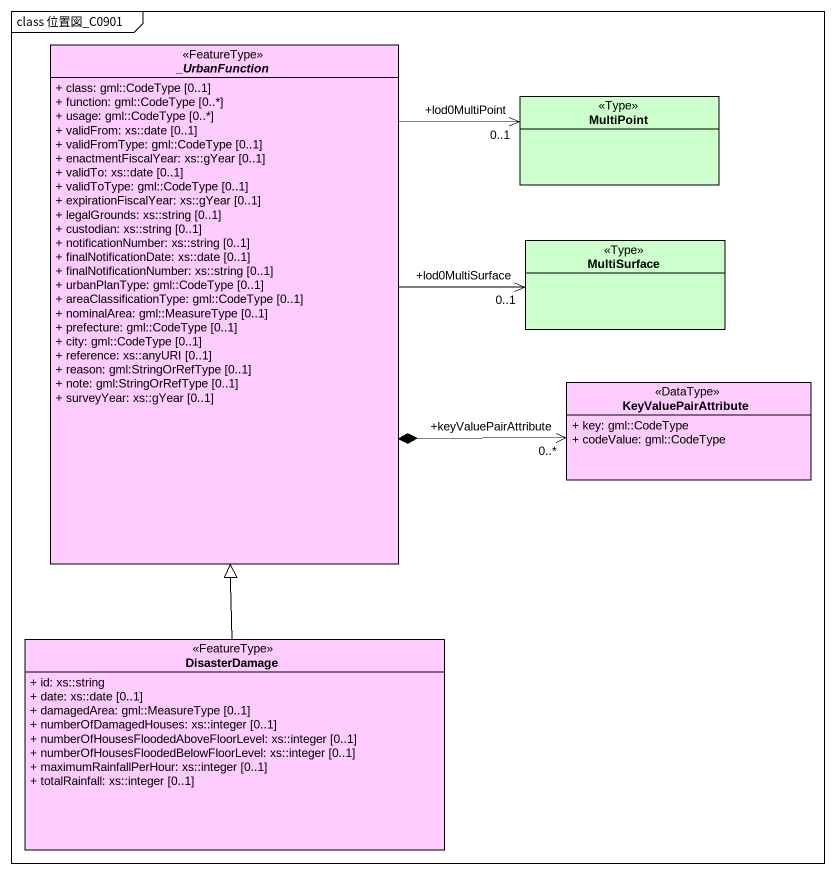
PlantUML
@startuml
mainframe class 位置図_C0901
hide circle
hide empty members
skinparam classAttributeIconSize 0
abstract class "_UrbanFunction" as UrbanFunction <<FeatureType>> #FFCCFF {
  + class: gml::CodeType [0..1]
  + function: gml::CodeType [0..*]
  + usage: gml::CodeType [0..*]
  + validFrom: xs::date [0..1]
  + validFromType: gml::CodeType [0..1]
  + enactmentFiscalYear: xs::gYear [0..1]
  + validTo: xs::date [0..1]
  + validToType: gml::CodeType [0..1]
  + expirationFiscalYear: xs::gYear [0..1]
  + legalGrounds: xs::string [0..1]
  + custodian: xs::string [0..1]
  + notificationNumber: xs::string [0..1]
  + finalNotificationDate: xs::date [0..1]
  + finalNotificationNumber: xs::string [0..1]
  + urbanPlanType: gml::CodeType [0..1]
  + areaClassificationType: gml::CodeType [0..1]
  + nominalArea: gml::MeasureType [0..1]
  + prefecture: gml::CodeType [0..1]
  + city: gml::CodeType [0..1]
  + reference: xs::anyURI [0..1]
  + reason: gml:StringOrRefType [0..1]
  + note: gml:StringOrRefType [0..1]
  + surveyYear: xs::gYear [0..1]
}
class MultiPoint <<Type>> #CCFFCC
class MultiSurface <<Type>> #CCFFCC
class KeyValuePairAttribute <<DataType>> #FFCCFF {
  + key: gml::CodeType
  + codeValue: gml::CodeType
}
class DisasterDamage <<FeatureType>> #FFCCFF {
  + id: xs::string
  + date: xs::date [0..1]
  + damagedArea: gml::MeasureType [0..1]
  + numberOfDamagedHouses: xs::integer [0..1]
  + numberOfHousesFloodedAboveFloorLevel: xs::integer [0..1]
  + numberOfHousesFloodedBelowFloorLevel: xs::integer [0..1]
  + maximumRainfallPerHour: xs::integer [0..1]
  + totalRainfall: xs::integer [0..1]
}
MultiPoint "+lod0MultiPoint\n0..1" <-left- UrbanFunction
MultiSurface "+lod0MultiSurface\n0..1" <-left- UrbanFunction
KeyValuePairAttribute "+keyValuePairAttribute\n0..*" <-left-* UrbanFunction
DisasterDamage -up-|> UrbanFunction
@enduml
